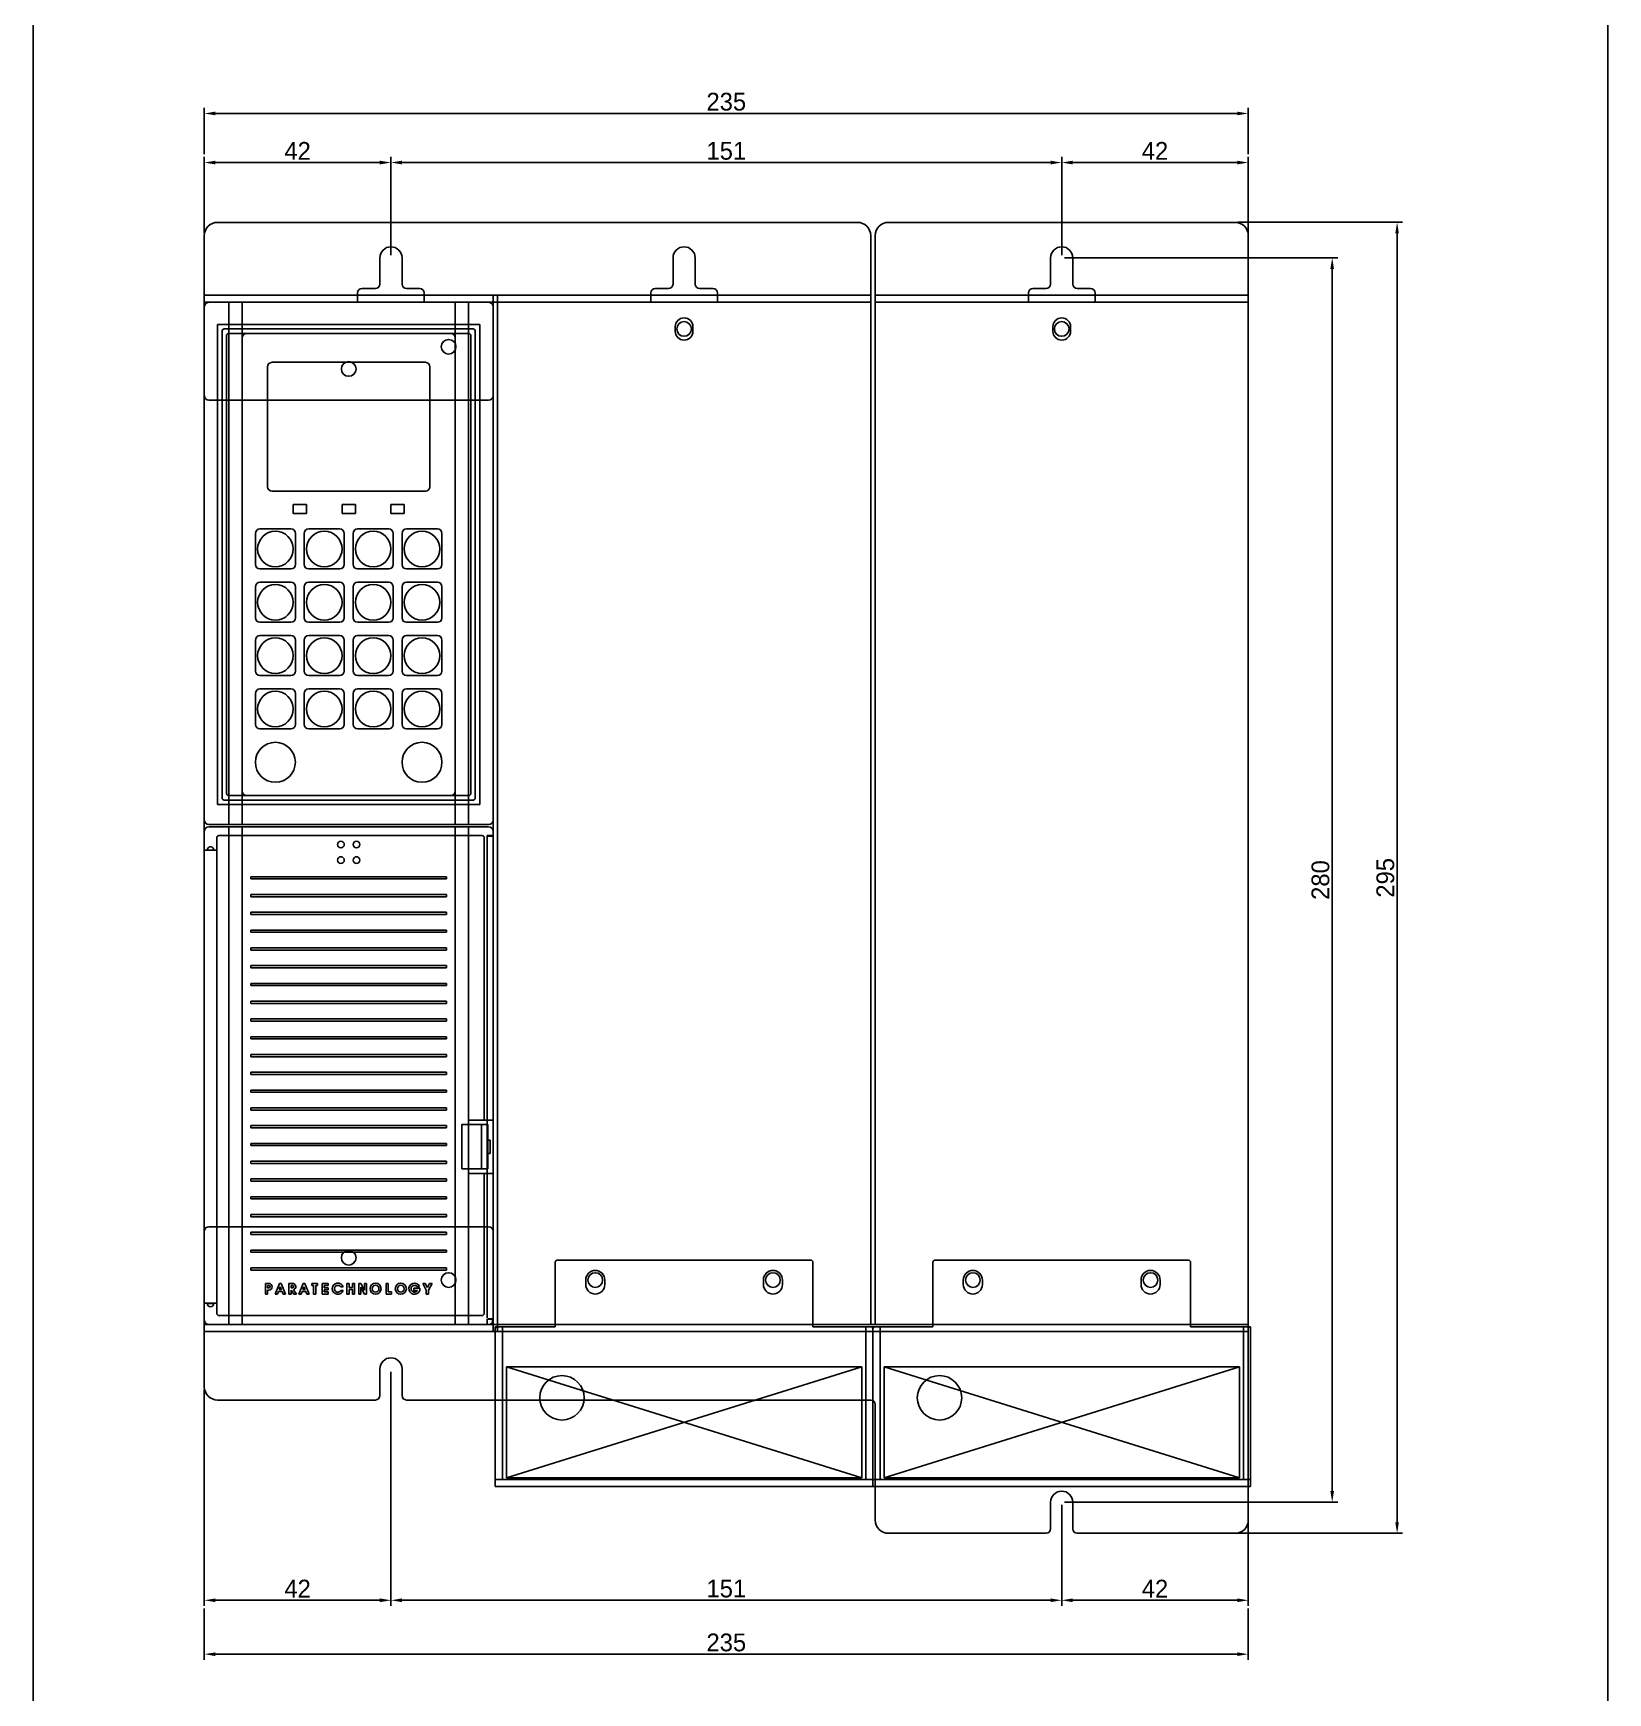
# Model space of a CAD drawing. Header units: millimetres. Extents: x 9994 to 11729, y -2993 to -1712.
# Drawn here: x 10507.3 to 10861.8, y -2622.7 to -2249.3 of the extents above; entities that cross this region are included whole.
import ezdxf

# ---------------------------------------------------------------- set-up
doc = ezdxf.new("R2010")
doc.units = ezdxf.units.MM
for name, color, linetype in [('CASE', 7, 'Continuous'), ('CASE BRACKET', 7, 'Continuous'), ('CASE COVER', 7, 'Continuous'), ('FAN', 7, 'Continuous'), ('KEYPAD', 1, 'Continuous'), ('PCB BODY', 7, 'Continuous'), ('PCB COVER', 7, 'Continuous'), ('방열판', 7, 'Continuous')]:
    doc.layers.add(name, color=color, linetype=linetype)
doc.dimstyles.new('ISO-25', dxfattribs={"dimtxt": 4, "dimasz": 2.5, "dimexe": 1.25, "dimexo": 0.625, "dimtad": 1, "dimtxsty": 'Standard', "dimcen": 2.5, "dimclrd": 6, "dimclre": 6, "dimclrt": 1, "dimadec": 0, "dimazin": 0, "dimtfac": 1, "dimtmove": 0, "dimatfit": 3, "dimfxl": 1, "dimarcsym": 0})
doc.dimstyles.get("Standard").update_dxf_attribs({"dimtxt": 4, "dimasz": 2, "dimexe": 0.4, "dimexo": 0.9, "dimgap": 0.9, "dimtad": 1, "dimdsep": 46, "dimtxsty": 'Standard', "dimcen": 0.09, "dimclrd": 6, "dimclre": 6, "dimclrt": 4, "dimadec": 0, "dimazin": 2, "dimtfac": 1, "dimtofl": 0, "dimtmove": 0, "dimatfit": 3, "dimfxl": 1, "dimtolj": 1, "dimtzin": 0, "dimarcsym": 0})

# ---------------------------------------------------------------- blocks, each defined once
blk = doc.blocks.new('*D628')
at = {"color": 6, "lineweight": -2, "transparency": 16777216}
for p, q in [((10545.86, -2294.19), (10545.86, -2277.11)), ((10587.86, -2299.19), (10587.86, -2277.11)), ((10548.36, -2278.36), (10585.36, -2278.36))]:
    blk.add_line(p, q, dxfattribs=at)
at = {"color": 6, "transparency": 16777216}
for points in [[(10548.36, -2277.94), (10548.36, -2278.78), (10545.86, -2278.36)], [(10585.36, -2277.94), (10585.36, -2278.78), (10587.86, -2278.36)]]:
    blk.add_solid(points, dxfattribs=at)
at = {"layer": 'Defpoints', "color": 0, "transparency": 16777216}
for p in [(10587.86, -2278.36), (10545.86, -2294.81), (10587.86, -2299.81)]:
    blk.add_point(p, dxfattribs=at)
at = {"color": 1, "transparency": 16777216, "insert": (10566.86, -2275.74), "char_height": 4, "attachment_point": 5}
blk.add_mtext('42', dxfattribs=at)
blk = doc.blocks.new('*D629')
at = {"color": 6, "lineweight": -2, "transparency": 16777216}
for p, q in [((10587.86, -2299.19), (10587.86, -2277.11)), ((10738.86, -2299.19), (10738.86, -2277.11)), ((10590.36, -2278.36), (10736.36, -2278.36))]:
    blk.add_line(p, q, dxfattribs=at)
at = {"color": 6, "transparency": 16777216}
for points in [[(10590.36, -2277.94), (10590.36, -2278.78), (10587.86, -2278.36)], [(10736.36, -2277.94), (10736.36, -2278.78), (10738.86, -2278.36)]]:
    blk.add_solid(points, dxfattribs=at)
at = {"layer": 'Defpoints', "color": 0, "transparency": 16777216}
for p in [(10738.86, -2278.36), (10587.86, -2299.81), (10738.86, -2299.81)]:
    blk.add_point(p, dxfattribs=at)
at = {"color": 1, "transparency": 16777216, "insert": (10663.36, -2275.74), "char_height": 4, "attachment_point": 5}
blk.add_mtext('151', dxfattribs=at)
blk = doc.blocks.new('*D630')
at = {"color": 6, "lineweight": -2, "transparency": 16777216}
for p, q in [((10738.86, -2299.19), (10738.86, -2277.11)), ((10780.86, -2294.19), (10780.86, -2277.11)), ((10741.36, -2278.36), (10778.36, -2278.36))]:
    blk.add_line(p, q, dxfattribs=at)
at = {"color": 6, "transparency": 16777216}
for points in [[(10741.36, -2277.94), (10741.36, -2278.78), (10738.86, -2278.36)], [(10778.36, -2277.94), (10778.36, -2278.78), (10780.86, -2278.36)]]:
    blk.add_solid(points, dxfattribs=at)
at = {"layer": 'Defpoints', "color": 0, "transparency": 16777216}
for p in [(10780.86, -2278.36), (10780.86, -2294.81), (10738.86, -2299.81)]:
    blk.add_point(p, dxfattribs=at)
at = {"color": 1, "transparency": 16777216, "insert": (10759.86, -2275.74), "char_height": 4, "attachment_point": 5}
blk.add_mtext('42', dxfattribs=at)
blk = doc.blocks.new('*D454')
at = {"color": 6, "lineweight": -2, "transparency": 16777216}
for p, q in [((10545.86, -2276.49), (10545.86, -2266.07)), ((10780.86, -2276.49), (10780.86, -2266.07)), ((10778.36, -2267.32), (10548.36, -2267.32))]:
    blk.add_line(p, q, dxfattribs=at)
at = {"color": 6, "transparency": 16777216}
for points in [[(10548.36, -2266.9), (10548.36, -2267.73), (10545.86, -2267.32)], [(10778.36, -2266.9), (10778.36, -2267.73), (10780.86, -2267.32)]]:
    blk.add_solid(points, dxfattribs=at)
at = {"layer": 'Defpoints', "color": 0, "transparency": 16777216}
for p in [(10545.86, -2267.32), (10545.86, -2277.11), (10780.86, -2277.11)]:
    blk.add_point(p, dxfattribs=at)
at = {"color": 1, "transparency": 16777216, "insert": (10663.36, -2264.69), "char_height": 4, "attachment_point": 5}
blk.add_mtext('235', dxfattribs=at)
blk = doc.blocks.new('*D455')
at = {"color": 6, "lineweight": -2, "transparency": 16777216}
for p, q in [((10739.49, -2299.81), (10801, -2299.81)), ((10799.75, -2302.31), (10799.75, -2577.31)), ((10739.49, -2579.81), (10801, -2579.81))]:
    blk.add_line(p, q, dxfattribs=at)
at = {"color": 6, "transparency": 16777216}
for points in [[(10799.33, -2302.31), (10800.16, -2302.31), (10799.75, -2299.81)], [(10799.33, -2577.31), (10800.16, -2577.31), (10799.75, -2579.81)]]:
    blk.add_solid(points, dxfattribs=at)
at = {"layer": 'Defpoints', "color": 0, "transparency": 16777216}
for p in [(10738.86, -2299.81), (10738.86, -2579.81), (10799.75, -2579.81)]:
    blk.add_point(p, dxfattribs=at)
at = {"color": 1, "transparency": 16777216, "insert": (10797.12, -2439.81), "char_height": 4, "attachment_point": 5, "rotation": 90}
blk.add_mtext('280', dxfattribs=at)
blk = doc.blocks.new('*D456')
at = {"color": 6, "lineweight": -2, "transparency": 16777216}
for p, q in [((10778.49, -2291.81), (10815.61, -2291.81)), ((10814.36, -2294.31), (10814.36, -2584.31)), ((10778.49, -2586.81), (10815.61, -2586.81))]:
    blk.add_line(p, q, dxfattribs=at)
at = {"color": 6, "transparency": 16777216}
for points in [[(10813.94, -2294.31), (10814.77, -2294.31), (10814.36, -2291.81)], [(10813.94, -2584.31), (10814.77, -2584.31), (10814.36, -2586.81)]]:
    blk.add_solid(points, dxfattribs=at)
at = {"layer": 'Defpoints', "color": 0, "transparency": 16777216}
for p in [(10777.86, -2291.81), (10777.86, -2586.81), (10814.36, -2586.81)]:
    blk.add_point(p, dxfattribs=at)
at = {"color": 1, "transparency": 16777216, "insert": (10811.73, -2439.31), "char_height": 4, "attachment_point": 5, "rotation": 90}
blk.add_mtext('295', dxfattribs=at)
blk = doc.blocks.new('*D575')
at = {"layer": 'CASE', "color": 6, "lineweight": -2, "transparency": 16777216}
for p, q in [((10587.86, -2550.44), (10587.86, -2603.13)), ((10545.86, -2554.44), (10545.86, -2603.13)), ((10548.36, -2601.88), (10585.36, -2601.88))]:
    blk.add_line(p, q, dxfattribs=at)
at = {"layer": 'CASE', "color": 6, "transparency": 16777216}
for points in [[(10548.36, -2601.46), (10548.36, -2602.3), (10545.86, -2601.88)], [(10585.36, -2601.46), (10585.36, -2602.3), (10587.86, -2601.88)]]:
    blk.add_solid(points, dxfattribs=at)
at = {"layer": 'Defpoints', "color": 0, "transparency": 16777216}
for p in [(10587.86, -2549.81), (10545.86, -2553.81), (10587.86, -2601.88)]:
    blk.add_point(p, dxfattribs=at)
at = {"layer": 'CASE', "color": 1, "transparency": 16777216, "insert": (10566.86, -2599.26), "char_height": 4, "attachment_point": 5}
blk.add_mtext('42', dxfattribs=at)
blk = doc.blocks.new('*D576')
at = {"layer": 'CASE', "color": 6, "lineweight": -2, "transparency": 16777216}
for p, q in [((10738.86, -2580.44), (10738.86, -2603.13)), ((10780.86, -2584.44), (10780.86, -2603.13)), ((10741.36, -2601.88), (10778.36, -2601.88))]:
    blk.add_line(p, q, dxfattribs=at)
at = {"layer": 'CASE', "color": 6, "transparency": 16777216}
for points in [[(10741.36, -2601.46), (10741.36, -2602.3), (10738.86, -2601.88)], [(10778.36, -2601.46), (10778.36, -2602.3), (10780.86, -2601.88)]]:
    blk.add_solid(points, dxfattribs=at)
at = {"layer": 'Defpoints', "color": 0, "transparency": 16777216}
for p in [(10738.86, -2579.81), (10780.86, -2583.81), (10780.86, -2601.88)]:
    blk.add_point(p, dxfattribs=at)
at = {"layer": 'CASE', "color": 1, "transparency": 16777216, "insert": (10759.86, -2599.26), "char_height": 4, "attachment_point": 5}
blk.add_mtext('42', dxfattribs=at)
blk = doc.blocks.new('*D577')
at = {"layer": 'CASE', "color": 6, "lineweight": -2, "transparency": 16777216}
for p, q in [((10587.86, -2550.44), (10587.86, -2603.13)), ((10738.86, -2580.44), (10738.86, -2603.13)), ((10590.36, -2601.88), (10736.36, -2601.88))]:
    blk.add_line(p, q, dxfattribs=at)
at = {"layer": 'CASE', "color": 6, "transparency": 16777216}
for points in [[(10590.36, -2601.46), (10590.36, -2602.3), (10587.86, -2601.88)], [(10736.36, -2601.46), (10736.36, -2602.3), (10738.86, -2601.88)]]:
    blk.add_solid(points, dxfattribs=at)
at = {"layer": 'Defpoints', "color": 0, "transparency": 16777216}
for p in [(10587.86, -2549.81), (10738.86, -2579.81), (10738.86, -2601.88)]:
    blk.add_point(p, dxfattribs=at)
at = {"layer": 'CASE', "color": 1, "transparency": 16777216, "insert": (10663.36, -2599.26), "char_height": 4, "attachment_point": 5}
blk.add_mtext('151', dxfattribs=at)
blk = doc.blocks.new('*D432')
at = {"layer": 'CASE', "color": 6, "lineweight": -2, "transparency": 16777216}
for p, q in [((10545.86, -2603.76), (10545.86, -2615.26)), ((10780.86, -2603.76), (10780.86, -2615.26)), ((10548.36, -2614.01), (10778.36, -2614.01))]:
    blk.add_line(p, q, dxfattribs=at)
at = {"layer": 'CASE', "color": 6, "transparency": 16777216}
for points in [[(10548.36, -2613.6), (10548.36, -2614.43), (10545.86, -2614.01)], [(10778.36, -2613.6), (10778.36, -2614.43), (10780.86, -2614.01)]]:
    blk.add_solid(points, dxfattribs=at)
at = {"layer": 'Defpoints', "color": 0, "transparency": 16777216}
for p in [(10545.86, -2603.13), (10780.86, -2603.13), (10780.86, -2614.01)]:
    blk.add_point(p, dxfattribs=at)
at = {"layer": 'CASE', "color": 1, "transparency": 16777216, "insert": (10663.36, -2611.39), "char_height": 4, "attachment_point": 5}
blk.add_mtext('235', dxfattribs=at)

msp = doc.modelspace()

# ---------------------------------------------------------------- linework, layer by layer
for p, q in [((10507.336, -1907.151), (10507.336, -2993.143)), ((10861.794, -1907.151), (10861.794, -2993.143))]:
    msp.add_line(p, q)
at = {"layer": 'CASE'}
for p, q in [((10545.862, -2309.815), (10545.862, -2539.815)), ((10545.862, -2309.815), (10610.862, -2309.815)), ((10610.862, -2309.815), (10610.862, -2539.815)), ((10611.862, -2309.815), (10611.862, -2539.815)), ((10611.862, -2309.815), (10622.862, -2309.815)), ((10613.262, -2309.815), (10694.462, -2309.815)), ((10695.862, -2309.815), (10695.862, -2539.815)), ((10696.862, -2309.815), (10696.862, -2539.815)), ((10696.862, -2309.815), (10707.862, -2309.815)), ((10698.262, -2309.815), (10779.462, -2309.815)), ((10780.862, -2309.815), (10780.862, -2539.815)), ((10609.562, -2538.415), (10609.562, -2429.815)), ((10609.562, -2429.815), (10610.762, -2429.815)), ((10609.662, -2429.915), (10610.862, -2429.915)), ((10609.562, -2538.615), (10609.562, -2539.815)), ((10609.662, -2538.515), (10610.862, -2538.515)), ((10609.662, -2538.615), (10610.762, -2538.615)), ((10610.762, -2538.615), (10610.762, -2539.815)), ((10545.862, -2539.815), (10610.862, -2539.815)), ((10545.862, -2539.815), (10610.862, -2539.815)), ((10611.862, -2539.815), (10622.862, -2539.815)), ((10613.262, -2539.815), (10694.462, -2539.815)), ((10684.862, -2539.815), (10695.862, -2539.815)), ((10696.862, -2539.815), (10707.862, -2539.815)), ((10698.262, -2539.815), (10779.462, -2539.815)), ((10769.862, -2539.815), (10780.862, -2539.815))]:
    msp.add_line(p, q, dxfattribs=at)
at = {"layer": 'CASE', "color": 5}
for p, q in [((10624.862, -2525.815), (10624.862, -2540.315)), ((10625.362, -2525.315), (10682.362, -2525.315)), ((10682.862, -2525.815), (10682.862, -2540.315)), ((10709.862, -2525.815), (10709.862, -2540.315)), ((10710.362, -2525.315), (10767.362, -2525.315)), ((10767.862, -2525.815), (10767.862, -2540.315)), ((10631.712, -2529.815), (10631.712, -2530.815)), ((10636.012, -2529.815), (10636.012, -2530.815)), ((10671.712, -2529.815), (10671.712, -2530.815)), ((10676.012, -2529.815), (10676.012, -2530.815)), ((10716.712, -2529.815), (10716.712, -2530.815)), ((10721.012, -2529.815), (10721.012, -2530.815)), ((10756.712, -2529.815), (10756.712, -2530.815)), ((10761.012, -2529.815), (10761.012, -2530.815)), ((10611.362, -2540.315), (10611.362, -2576.315)), ((10624.862, -2540.315), (10611.362, -2540.315)), ((10612.962, -2540.315), (10612.962, -2574.715)), ((10682.862, -2540.315), (10696.362, -2540.315)), ((10694.762, -2540.315), (10694.762, -2574.715)), ((10696.362, -2540.315), (10696.362, -2576.315)), ((10696.362, -2540.315), (10696.362, -2576.315)), ((10709.862, -2540.315), (10696.362, -2540.315)), ((10697.962, -2540.315), (10697.962, -2574.715)), ((10767.862, -2540.315), (10781.362, -2540.315)), ((10779.762, -2540.315), (10779.762, -2574.715)), ((10781.362, -2540.315), (10781.362, -2576.315)), ((10611.362, -2574.715), (10696.362, -2574.715)), ((10611.362, -2576.315), (10696.362, -2576.315)), ((10696.362, -2574.715), (10781.362, -2574.715)), ((10696.362, -2576.315), (10781.362, -2576.315))]:
    msp.add_line(p, q, dxfattribs=at)
at = {"layer": 'CASE'}
for centre in [(10653.862, -2315.815), (10738.862, -2315.815)]:
    msp.add_circle(centre, 1.65, dxfattribs=at)
at = {"layer": 'CASE', "color": 5}
for centre in [(10626.362, -2556.315), (10711.362, -2556.315)]:
    msp.add_circle(centre, 5, dxfattribs=at)
for centre, radius, start, end in [((10625.362, -2525.815), 0.5, 90, 180), ((10633.862, -2529.815), 2.15, 0, 180), ((10673.862, -2529.815), 2.15, 0, 180), ((10682.362, -2525.815), 0.5, 0, 90), ((10710.362, -2525.815), 0.5, 90, 180), ((10718.862, -2529.815), 2.15, 0, 180), ((10758.862, -2529.815), 2.15, 0, 180), ((10767.362, -2525.815), 0.5, 0, 90), ((10633.862, -2530.815), 2.15, 180, 0), ((10673.862, -2530.815), 2.15, 180, 0), ((10718.862, -2530.815), 2.15, 180, 0), ((10758.862, -2530.815), 2.15, 180, 0), ((10611.862, -2540.815), 0.5, 90, 180), ((10695.862, -2540.815), 0.5, 0, 90), ((10696.862, -2540.815), 0.5, 90, 180), ((10780.862, -2540.815), 0.5, 0, 90)]:
    msp.add_arc(centre, radius, start, end, dxfattribs=at)
at = {"layer": 'CASE BRACKET', "color": 2}
for p, q in [((10692.862, -2291.815), (10548.862, -2291.815)), ((10777.862, -2291.815), (10699.862, -2291.815)), ((10545.862, -2294.815), (10545.862, -2330.815)), ((10695.862, -2294.815), (10695.862, -2309.815)), ((10696.862, -2294.815), (10696.862, -2309.815)), ((10780.862, -2294.815), (10780.862, -2309.815)), ((10585.362, -2299.815), (10585.362, -2305.715)), ((10590.362, -2299.815), (10590.362, -2305.715)), ((10651.362, -2299.815), (10651.362, -2305.715)), ((10656.362, -2299.815), (10656.362, -2305.715)), ((10736.362, -2299.815), (10736.362, -2305.715)), ((10741.362, -2299.815), (10741.362, -2305.715)), ((10580.362, -2308.215), (10580.362, -2307.715)), ((10584.362, -2306.715), (10581.362, -2306.715)), ((10591.362, -2306.715), (10594.362, -2306.715)), ((10595.362, -2308.215), (10595.362, -2307.715)), ((10646.362, -2308.215), (10646.362, -2307.715)), ((10650.362, -2306.715), (10647.362, -2306.715)), ((10657.362, -2306.715), (10660.362, -2306.715)), ((10661.362, -2308.215), (10661.362, -2307.715)), ((10731.362, -2308.215), (10731.362, -2307.715)), ((10735.362, -2306.715), (10732.362, -2306.715)), ((10742.362, -2306.715), (10745.362, -2306.715)), ((10746.362, -2308.215), (10746.362, -2307.715)), ((10695.862, -2308.215), (10545.862, -2308.215)), ((10695.862, -2309.815), (10545.862, -2309.815)), ((10580.362, -2309.815), (10580.362, -2308.215)), ((10595.362, -2309.815), (10595.362, -2308.215)), ((10610.862, -2308.215), (10610.862, -2330.815)), ((10611.862, -2308.215), (10611.862, -2309.815)), ((10646.362, -2309.815), (10646.362, -2308.215)), ((10661.362, -2309.815), (10661.362, -2308.215)), ((10780.862, -2308.215), (10696.862, -2308.215)), ((10780.862, -2309.815), (10696.862, -2309.815)), ((10731.362, -2309.815), (10731.362, -2308.215)), ((10746.362, -2309.815), (10746.362, -2308.215)), ((10609.862, -2331.815), (10546.862, -2331.815)), ((10545.862, -2553.815), (10545.862, -2518.815)), ((10609.862, -2517.815), (10546.862, -2517.815)), ((10610.862, -2541.415), (10610.862, -2518.815)), ((10780.862, -2539.815), (10545.862, -2539.815)), ((10780.862, -2541.415), (10545.862, -2541.415)), ((10611.862, -2541.415), (10611.862, -2539.815)), ((10780.862, -2583.815), (10780.862, -2539.815)), ((10585.362, -2549.815), (10585.362, -2555.815)), ((10590.362, -2549.815), (10590.362, -2555.815)), ((10584.362, -2556.815), (10548.862, -2556.815)), ((10695.862, -2556.815), (10591.362, -2556.815)), ((10696.862, -2583.815), (10696.862, -2557.815)), ((10736.362, -2579.815), (10736.362, -2585.815)), ((10741.362, -2579.815), (10741.362, -2585.815)), ((10699.862, -2586.815), (10735.362, -2586.815)), ((10777.862, -2586.815), (10742.362, -2586.815))]:
    msp.add_line(p, q, dxfattribs=at)
for centre in [(10600.862, -2319.815), (10578.362, -2324.815), (10578.362, -2524.815), (10600.862, -2529.815)]:
    msp.add_circle(centre, 1.65, dxfattribs=at)
for centre, radius, start, end in [((10548.862, -2294.815), 3, 90, 180), ((10692.862, -2294.815), 3, 0, 90), ((10699.862, -2294.815), 3, 90, 180), ((10777.862, -2294.815), 3, 0, 90), ((10587.862, -2299.815), 2.5, 0, 180), ((10653.862, -2299.815), 2.5, 0, 180), ((10738.862, -2299.815), 2.5, 0, 180), ((10581.362, -2307.715), 1, 90, 180), ((10584.362, -2305.715), 1, 270, 0), ((10591.362, -2305.715), 1, 180, 270), ((10594.362, -2307.715), 1, 360, 90), ((10647.362, -2307.715), 1, 90, 180), ((10650.362, -2305.715), 1, 270, 0), ((10657.362, -2305.715), 1, 180, 270), ((10660.362, -2307.715), 1, 360, 90), ((10732.362, -2307.715), 1, 90, 180), ((10735.362, -2305.715), 1, 270, 0), ((10742.362, -2305.715), 1, 180, 270), ((10745.362, -2307.715), 1, 360, 90), ((10546.862, -2330.815), 1, 180, 270), ((10609.862, -2330.815), 1, 270, 0), ((10546.862, -2518.815), 1, 90, 180), ((10609.862, -2518.815), 1, 0, 90), ((10587.862, -2549.815), 2.5, 0, 180), ((10548.862, -2553.815), 3, 180, 270), ((10584.362, -2555.815), 1, 270, 0), ((10591.362, -2555.815), 1, 180, 270), ((10695.862, -2557.815), 1, 0, 90), ((10738.862, -2579.815), 2.5, 0, 180), ((10699.862, -2583.815), 3, 180, 270), ((10777.862, -2583.815), 3, 270, 0), ((10735.362, -2585.815), 1, 270, 0), ((10742.362, -2585.815), 1, 180, 270)]:
    msp.add_arc(centre, radius, start, end, dxfattribs=at)
at = {"layer": 'CASE COVER'}
for p, q in [((10695.862, -2309.815), (10611.862, -2309.815)), ((10611.862, -2309.815), (10611.862, -2539.815)), ((10684.862, -2309.815), (10695.862, -2309.815)), ((10695.862, -2309.815), (10695.862, -2539.815)), ((10780.862, -2309.815), (10696.862, -2309.815)), ((10696.862, -2309.815), (10696.862, -2539.815)), ((10769.862, -2309.815), (10780.862, -2309.815)), ((10780.862, -2309.815), (10780.862, -2539.815)), ((10651.862, -2315.315), (10651.862, -2316.315)), ((10655.862, -2315.315), (10655.862, -2316.315)), ((10736.862, -2315.315), (10736.862, -2316.315)), ((10740.862, -2315.315), (10740.862, -2316.315)), ((10695.862, -2539.815), (10611.862, -2539.815)), ((10780.862, -2539.815), (10696.862, -2539.815))]:
    msp.add_line(p, q, dxfattribs=at)
for centre, start, end in [((10653.862, -2315.315), 0, 180), ((10738.862, -2315.315), 0, 180), ((10653.862, -2316.315), 180, 0), ((10738.862, -2316.315), 180, 0)]:
    msp.add_arc(centre, 2, start, end, dxfattribs=at)
at = {"layer": 'FAN', "color": 5}
for p, q in [((10613.862, -2549.315), (10613.862, -2574.315)), ((10693.862, -2549.315), (10613.862, -2574.315)), ((10693.862, -2574.315), (10613.862, -2549.315)), ((10693.862, -2549.315), (10613.862, -2549.315)), ((10693.862, -2549.315), (10693.862, -2574.315)), ((10698.862, -2549.315), (10698.862, -2574.315)), ((10778.862, -2549.315), (10698.862, -2574.315)), ((10778.862, -2574.315), (10698.862, -2549.315)), ((10778.862, -2549.315), (10698.862, -2549.315)), ((10778.862, -2549.315), (10778.862, -2574.315)), ((10693.862, -2574.315), (10613.862, -2574.315)), ((10778.862, -2574.315), (10698.862, -2574.315))]:
    msp.add_line(p, q, dxfattribs=at)
at = {"layer": 'KEYPAD'}
for p, q in [((10554.362, -2317.815), (10554.362, -2419.815)), ((10555.362, -2316.815), (10601.362, -2316.815)), ((10602.362, -2317.815), (10602.362, -2419.815)), ((10560.112, -2324.315), (10560.112, -2351.315)), ((10561.112, -2323.315), (10595.612, -2323.315)), ((10596.612, -2324.315), (10596.612, -2351.315)), ((10561.112, -2352.315), (10595.612, -2352.315)), ((10565.862, -2355.315), (10565.862, -2357.315)), ((10565.862, -2355.315), (10568.862, -2355.315)), ((10568.862, -2355.315), (10568.862, -2357.315)), ((10576.862, -2355.315), (10576.862, -2357.315)), ((10576.862, -2355.315), (10579.862, -2355.315)), ((10579.862, -2355.315), (10579.862, -2357.315)), ((10587.862, -2355.315), (10587.862, -2357.315)), ((10590.862, -2355.315), (10587.862, -2355.315)), ((10590.862, -2355.315), (10590.862, -2357.315)), ((10565.862, -2357.315), (10568.862, -2357.315)), ((10576.862, -2357.315), (10579.862, -2357.315)), ((10590.862, -2357.315), (10587.862, -2357.315)), ((10557.362, -2361.815), (10557.362, -2368.815)), ((10558.362, -2360.815), (10565.362, -2360.815)), ((10566.362, -2361.815), (10566.362, -2368.815)), ((10568.362, -2361.815), (10568.362, -2368.815)), ((10569.362, -2360.815), (10576.362, -2360.815)), ((10577.362, -2361.815), (10577.362, -2368.815)), ((10579.362, -2361.815), (10579.362, -2368.815)), ((10580.362, -2360.815), (10587.362, -2360.815)), ((10588.362, -2361.815), (10588.362, -2368.815)), ((10590.362, -2361.815), (10590.362, -2368.815)), ((10591.362, -2360.815), (10598.362, -2360.815)), ((10599.362, -2361.815), (10599.362, -2368.815)), ((10558.362, -2369.815), (10565.362, -2369.815)), ((10569.362, -2369.815), (10576.362, -2369.815)), ((10580.362, -2369.815), (10587.362, -2369.815)), ((10591.362, -2369.815), (10598.362, -2369.815)), ((10557.362, -2373.815), (10557.362, -2380.815)), ((10558.362, -2372.815), (10565.362, -2372.815)), ((10566.362, -2373.815), (10566.362, -2380.815)), ((10568.362, -2373.815), (10568.362, -2380.815)), ((10569.362, -2372.815), (10576.362, -2372.815)), ((10577.362, -2373.815), (10577.362, -2380.815)), ((10579.362, -2373.815), (10579.362, -2380.815)), ((10580.362, -2372.815), (10587.362, -2372.815)), ((10588.362, -2373.815), (10588.362, -2380.815)), ((10590.362, -2373.815), (10590.362, -2380.815)), ((10591.362, -2372.815), (10598.362, -2372.815)), ((10599.362, -2373.815), (10599.362, -2380.815)), ((10558.362, -2381.815), (10565.362, -2381.815)), ((10569.362, -2381.815), (10576.362, -2381.815)), ((10580.362, -2381.815), (10587.362, -2381.815)), ((10591.362, -2381.815), (10598.362, -2381.815)), ((10557.362, -2385.815), (10557.362, -2392.815)), ((10558.362, -2384.815), (10565.362, -2384.815)), ((10566.362, -2385.815), (10566.362, -2392.815)), ((10568.362, -2385.815), (10568.362, -2392.815)), ((10569.362, -2384.815), (10576.362, -2384.815)), ((10577.362, -2385.815), (10577.362, -2392.815)), ((10579.362, -2385.815), (10579.362, -2392.815)), ((10580.362, -2384.815), (10587.362, -2384.815)), ((10588.362, -2385.815), (10588.362, -2392.815)), ((10590.362, -2385.815), (10590.362, -2392.815)), ((10591.362, -2384.815), (10598.362, -2384.815)), ((10599.362, -2385.815), (10599.362, -2392.815)), ((10558.362, -2393.815), (10565.362, -2393.815)), ((10558.362, -2396.815), (10565.362, -2396.815)), ((10569.362, -2393.815), (10576.362, -2393.815)), ((10569.362, -2396.815), (10576.362, -2396.815)), ((10580.362, -2393.815), (10587.362, -2393.815)), ((10580.362, -2396.815), (10587.362, -2396.815)), ((10591.362, -2393.815), (10598.362, -2393.815)), ((10591.362, -2396.815), (10598.362, -2396.815)), ((10557.362, -2397.815), (10557.362, -2404.815)), ((10566.362, -2397.815), (10566.362, -2404.815)), ((10568.362, -2397.815), (10568.362, -2404.815)), ((10577.362, -2397.815), (10577.362, -2404.815)), ((10579.362, -2397.815), (10579.362, -2404.815)), ((10588.362, -2397.815), (10588.362, -2404.815)), ((10590.362, -2397.815), (10590.362, -2404.815)), ((10599.362, -2397.815), (10599.362, -2404.815)), ((10558.362, -2405.815), (10565.362, -2405.815)), ((10569.362, -2405.815), (10576.362, -2405.815)), ((10580.362, -2405.815), (10587.362, -2405.815)), ((10591.362, -2405.815), (10598.362, -2405.815)), ((10555.362, -2420.815), (10601.362, -2420.815))]:
    msp.add_line(p, q, dxfattribs=at)
for centre, radius in [((10561.862, -2365.315), 4), ((10572.862, -2365.315), 4), ((10583.862, -2365.315), 4), ((10594.862, -2365.315), 4), ((10561.862, -2377.315), 4), ((10572.862, -2377.315), 4), ((10583.862, -2377.315), 4), ((10594.862, -2377.315), 4), ((10561.862, -2389.315), 4), ((10572.862, -2389.315), 4), ((10583.862, -2389.315), 4), ((10594.862, -2389.315), 4), ((10561.862, -2401.315), 4), ((10572.862, -2401.315), 4), ((10583.862, -2401.315), 4), ((10594.862, -2401.315), 4), ((10561.862, -2413.315), 4.5), ((10594.862, -2413.315), 4.5)]:
    msp.add_circle(centre, radius, dxfattribs=at)
for centre, start, end in [((10555.362, -2317.815), 90, 180), ((10601.362, -2317.815), 0, 90), ((10561.112, -2324.315), 90, 180), ((10595.612, -2324.315), 0, 90), ((10561.112, -2351.315), 180, 270), ((10595.612, -2351.315), 270, 0), ((10558.362, -2361.815), 90, 180), ((10565.362, -2361.815), 0, 90), ((10569.362, -2361.815), 90, 180), ((10576.362, -2361.815), 0, 90), ((10580.362, -2361.815), 90, 180), ((10587.362, -2361.815), 0, 90), ((10591.362, -2361.815), 90, 180), ((10598.362, -2361.815), 0, 90), ((10558.362, -2368.815), 180, 270), ((10565.362, -2368.815), 270, 0), ((10569.362, -2368.815), 180, 270), ((10576.362, -2368.815), 270, 0), ((10580.362, -2368.815), 180, 270), ((10587.362, -2368.815), 270, 0), ((10591.362, -2368.815), 180, 270), ((10598.362, -2368.815), 270, 0), ((10558.362, -2373.815), 90, 180), ((10565.362, -2373.815), 0, 90), ((10569.362, -2373.815), 90, 180), ((10576.362, -2373.815), 0, 90), ((10580.362, -2373.815), 90, 180), ((10587.362, -2373.815), 0, 90), ((10591.362, -2373.815), 90, 180), ((10598.362, -2373.815), 0, 90), ((10558.362, -2380.815), 180, 270), ((10565.362, -2380.815), 270, 0), ((10569.362, -2380.815), 180, 270), ((10576.362, -2380.815), 270, 0), ((10580.362, -2380.815), 180, 270), ((10587.362, -2380.815), 270, 0), ((10591.362, -2380.815), 180, 270), ((10598.362, -2380.815), 270, 0), ((10558.362, -2385.815), 90, 180), ((10565.362, -2385.815), 0, 90), ((10569.362, -2385.815), 90, 180), ((10576.362, -2385.815), 0, 90), ((10580.362, -2385.815), 90, 180), ((10587.362, -2385.815), 0, 90), ((10591.362, -2385.815), 90, 180), ((10598.362, -2385.815), 0, 90), ((10558.362, -2392.815), 180, 270), ((10565.362, -2392.815), 270, 0), ((10569.362, -2392.815), 180, 270), ((10576.362, -2392.815), 270, 0), ((10580.362, -2392.815), 180, 270), ((10587.362, -2392.815), 270, 0), ((10591.362, -2392.815), 180, 270), ((10598.362, -2392.815), 270, 0), ((10558.362, -2397.815), 90, 180), ((10565.362, -2397.815), 0, 90), ((10569.362, -2397.815), 90, 180), ((10576.362, -2397.815), 0, 90), ((10580.362, -2397.815), 90, 180), ((10587.362, -2397.815), 0, 90), ((10591.362, -2397.815), 90, 180), ((10598.362, -2397.815), 0, 90), ((10558.362, -2404.815), 180, 270), ((10565.362, -2404.815), 270, 0), ((10569.362, -2404.815), 180, 270), ((10576.362, -2404.815), 270, 0), ((10580.362, -2404.815), 180, 270), ((10587.362, -2404.815), 270, 0), ((10591.362, -2404.815), 180, 270), ((10598.362, -2404.815), 270, 0), ((10555.362, -2419.815), 180, 270), ((10601.362, -2419.815), 270, 0)]:
    msp.add_arc(centre, 1, start, end, dxfattribs=at)
at = {"layer": 'PCB BODY'}
for p, q in [((10545.862, -2310.815), (10545.862, -2426.315)), ((10546.862, -2309.815), (10609.862, -2309.815)), ((10551.362, -2309.815), (10551.362, -2427.315)), ((10554.362, -2309.815), (10554.362, -2427.315)), ((10602.362, -2309.815), (10602.362, -2427.315)), ((10605.362, -2309.815), (10605.362, -2427.315)), ((10610.862, -2310.815), (10610.862, -2426.315)), ((10548.862, -2314.815), (10607.862, -2314.815)), ((10548.862, -2314.815), (10548.862, -2422.815)), ((10607.862, -2314.815), (10607.862, -2422.815)), ((10549.862, -2316.315), (10549.862, -2421.315)), ((10550.362, -2315.815), (10606.362, -2315.815)), ((10550.862, -2317.315), (10550.862, -2420.315)), ((10551.362, -2316.815), (10605.362, -2316.815)), ((10554.362, -2316.815), (10602.362, -2316.815)), ((10605.862, -2317.315), (10605.862, -2420.315)), ((10606.862, -2316.315), (10606.862, -2421.315)), ((10548.862, -2422.815), (10607.862, -2422.815)), ((10550.362, -2421.815), (10606.362, -2421.815)), ((10551.362, -2420.815), (10605.362, -2420.815)), ((10554.362, -2420.815), (10602.362, -2420.815)), ((10546.862, -2427.315), (10609.862, -2427.315))]:
    msp.add_line(p, q, dxfattribs=at)
for centre, radius, start, end in [((10546.862, -2310.815), 1, 90, 180), ((10609.862, -2310.815), 1, 0, 90), ((10550.362, -2316.315), 0.5, 90, 180), ((10551.362, -2317.315), 0.5, 90, 180), ((10605.362, -2317.315), 0.5, 0, 90), ((10606.362, -2316.315), 0.5, 0, 90), ((10550.362, -2421.315), 0.5, 180, 270), ((10551.362, -2420.315), 0.5, 180, 270), ((10605.362, -2420.315), 0.5, 270, 0), ((10606.362, -2421.315), 0.5, 270, 0), ((10546.862, -2426.315), 1, 180, 270), ((10609.862, -2426.315), 1, 270, 0)]:
    msp.add_arc(centre, radius, start, end, dxfattribs=at)
at = {"layer": 'PCB COVER'}
for p, q in [((10545.862, -2428.815), (10545.862, -2538.815)), ((10546.862, -2427.815), (10609.862, -2427.815)), ((10548.662, -2430.315), (10548.662, -2537.315)), ((10549.162, -2429.815), (10608.362, -2429.815)), ((10551.362, -2427.815), (10551.362, -2539.815)), ((10554.362, -2427.815), (10554.362, -2539.815)), ((10602.362, -2427.815), (10602.362, -2539.815)), ((10605.362, -2427.815), (10605.362, -2539.815)), ((10608.862, -2430.315), (10608.862, -2493.815)), ((10610.862, -2428.815), (10610.862, -2493.815)), ((10545.862, -2433.115), (10548.662, -2433.115)), ((10546.512, -2433.115), (10546.512, -2433.06)), ((10546.512, -2433.06), (10548.012, -2433.06)), ((10548.012, -2433.06), (10548.012, -2433.115)), ((10556.362, -2439.065), (10556.362, -2439.565)), ((10556.362, -2439.065), (10600.362, -2439.065)), ((10556.362, -2439.565), (10600.362, -2439.565)), ((10600.362, -2439.065), (10600.362, -2439.565)), ((10556.362, -2443.065), (10556.362, -2443.565)), ((10556.362, -2443.065), (10600.362, -2443.065)), ((10556.362, -2443.565), (10600.362, -2443.565)), ((10600.362, -2443.065), (10600.362, -2443.565)), ((10556.362, -2447.065), (10556.362, -2447.565)), ((10556.362, -2447.065), (10600.362, -2447.065)), ((10556.362, -2447.565), (10600.362, -2447.565)), ((10600.362, -2447.065), (10600.362, -2447.565)), ((10556.362, -2451.065), (10556.362, -2451.565)), ((10556.362, -2451.065), (10600.362, -2451.065)), ((10556.362, -2451.565), (10600.362, -2451.565)), ((10600.362, -2451.065), (10600.362, -2451.565)), ((10556.362, -2455.065), (10556.362, -2455.565)), ((10556.362, -2455.065), (10600.362, -2455.065)), ((10556.362, -2455.565), (10600.362, -2455.565)), ((10600.362, -2455.065), (10600.362, -2455.565)), ((10556.362, -2459.065), (10556.362, -2459.565)), ((10556.362, -2459.065), (10600.362, -2459.065)), ((10556.362, -2459.565), (10600.362, -2459.565)), ((10600.362, -2459.065), (10600.362, -2459.565)), ((10556.362, -2463.065), (10556.362, -2463.565)), ((10556.362, -2463.065), (10600.362, -2463.065)), ((10556.362, -2463.565), (10600.362, -2463.565)), ((10600.362, -2463.065), (10600.362, -2463.565)), ((10556.362, -2467.065), (10556.362, -2467.565)), ((10556.362, -2467.065), (10600.362, -2467.065)), ((10556.362, -2467.565), (10600.362, -2467.565)), ((10600.362, -2467.065), (10600.362, -2467.565)), ((10556.362, -2471.065), (10556.362, -2471.565)), ((10556.362, -2471.065), (10600.362, -2471.065)), ((10556.362, -2471.565), (10600.362, -2471.565)), ((10600.362, -2471.065), (10600.362, -2471.565)), ((10556.362, -2475.065), (10556.362, -2475.565)), ((10556.362, -2475.065), (10600.362, -2475.065)), ((10556.362, -2475.565), (10600.362, -2475.565)), ((10600.362, -2475.065), (10600.362, -2475.565)), ((10556.362, -2479.065), (10556.362, -2479.565)), ((10556.362, -2479.065), (10600.362, -2479.065)), ((10556.362, -2479.565), (10600.362, -2479.565)), ((10600.362, -2479.065), (10600.362, -2479.565)), ((10556.362, -2483.065), (10556.362, -2483.565)), ((10556.362, -2483.065), (10600.362, -2483.065)), ((10600.362, -2483.065), (10600.362, -2483.565)), ((10556.362, -2483.565), (10600.362, -2483.565)), ((10556.362, -2487.065), (10556.362, -2487.565)), ((10556.362, -2487.065), (10600.362, -2487.065)), ((10600.362, -2487.065), (10600.362, -2487.565)), ((10556.362, -2487.565), (10600.362, -2487.565)), ((10556.362, -2491.065), (10556.362, -2491.565)), ((10556.362, -2491.065), (10600.362, -2491.065)), ((10556.362, -2491.565), (10600.362, -2491.565)), ((10600.362, -2491.065), (10600.362, -2491.565)), ((10605.362, -2493.815), (10610.862, -2493.815)), ((10556.362, -2495.065), (10556.362, -2495.565)), ((10556.362, -2495.065), (10600.362, -2495.065)), ((10556.362, -2495.565), (10600.362, -2495.565)), ((10600.362, -2495.065), (10600.362, -2495.565)), ((10603.862, -2494.815), (10603.862, -2504.815)), ((10603.862, -2494.815), (10605.362, -2494.815)), ((10605.362, -2494.815), (10609.715, -2494.815)), ((10608.221, -2494.815), (10608.221, -2504.815)), ((10609.715, -2494.815), (10609.715, -2504.815)), ((10609.715, -2498.315), (10610.177, -2498.315)), ((10610.177, -2498.315), (10610.177, -2501.315)), ((10556.362, -2499.065), (10556.362, -2499.565)), ((10556.362, -2499.065), (10600.362, -2499.065)), ((10556.362, -2499.565), (10600.362, -2499.565)), ((10600.362, -2499.065), (10600.362, -2499.565)), ((10609.715, -2501.315), (10610.177, -2501.315)), ((10556.362, -2503.065), (10556.362, -2503.565)), ((10556.362, -2503.065), (10600.362, -2503.065)), ((10556.362, -2503.565), (10600.362, -2503.565)), ((10600.362, -2503.065), (10600.362, -2503.565)), ((10603.862, -2504.815), (10605.362, -2504.815)), ((10605.362, -2504.815), (10609.715, -2504.815)), ((10605.362, -2505.815), (10610.862, -2505.815)), ((10608.862, -2505.815), (10608.862, -2537.315)), ((10610.862, -2505.815), (10610.862, -2538.815)), ((10556.362, -2507.065), (10556.362, -2507.565)), ((10556.362, -2507.065), (10600.362, -2507.065)), ((10556.362, -2507.565), (10600.362, -2507.565)), ((10600.362, -2507.065), (10600.362, -2507.565)), ((10556.362, -2511.065), (10556.362, -2511.565)), ((10556.362, -2511.065), (10600.362, -2511.065)), ((10556.362, -2511.565), (10600.362, -2511.565)), ((10600.362, -2511.065), (10600.362, -2511.565)), ((10556.362, -2515.065), (10556.362, -2515.565)), ((10556.362, -2515.065), (10600.362, -2515.065)), ((10556.362, -2515.565), (10600.362, -2515.565)), ((10600.362, -2515.065), (10600.362, -2515.565)), ((10556.362, -2519.065), (10556.362, -2519.565)), ((10556.362, -2519.065), (10600.362, -2519.065)), ((10556.362, -2519.565), (10600.362, -2519.565)), ((10600.362, -2519.065), (10600.362, -2519.565)), ((10556.362, -2523.065), (10556.362, -2523.565)), ((10556.362, -2523.065), (10600.362, -2523.065)), ((10556.362, -2523.565), (10600.362, -2523.565)), ((10600.362, -2523.065), (10600.362, -2523.565)), ((10556.362, -2527.065), (10556.362, -2527.565)), ((10556.362, -2527.065), (10600.362, -2527.065)), ((10556.362, -2527.565), (10600.362, -2527.565)), ((10600.362, -2527.065), (10600.362, -2527.565)), ((10559.605, -2530.567), (10560.382, -2530.567)), ((10559.605, -2532.985), (10559.605, -2530.567)), ((10560.085, -2531.047), (10560.382, -2531.047)), ((10560.085, -2531.607), (10560.085, -2531.047)), ((10560.085, -2531.607), (10560.382, -2531.607)), ((10562.756, -2530.567), (10561.791, -2532.985)), ((10562.964, -2531.341), (10562.724, -2531.942)), ((10562.724, -2531.942), (10563.204, -2531.942)), ((10562.756, -2530.567), (10563.172, -2530.567)), ((10562.964, -2531.341), (10563.204, -2531.942)), ((10563.172, -2530.567), (10564.136, -2532.985)), ((10564.908, -2530.567), (10565.686, -2530.567)), ((10564.908, -2532.985), (10564.908, -2530.567)), ((10565.388, -2531.047), (10565.686, -2531.047)), ((10565.388, -2531.607), (10565.388, -2531.047)), ((10565.388, -2531.607), (10565.686, -2531.607)), ((10568.086, -2530.567), (10567.122, -2532.985)), ((10568.294, -2531.341), (10568.055, -2531.942)), ((10568.055, -2531.942), (10568.534, -2531.942)), ((10568.086, -2530.567), (10568.502, -2530.567)), ((10568.294, -2531.341), (10568.534, -2531.942)), ((10568.502, -2530.567), (10569.467, -2532.985)), ((10570.061, -2530.567), (10570.712, -2530.567)), ((10570.061, -2531.047), (10570.061, -2530.567)), ((10570.061, -2531.047), (10570.472, -2531.047)), ((10570.472, -2532.985), (10570.472, -2531.047)), ((10571.363, -2530.567), (10570.712, -2530.567)), ((10571.363, -2531.047), (10570.952, -2531.047)), ((10570.952, -2532.985), (10570.952, -2531.047)), ((10571.363, -2531.047), (10571.363, -2530.567)), ((10572.376, -2530.567), (10573.702, -2530.567)), ((10572.376, -2532.985), (10572.376, -2530.567)), ((10572.856, -2531.047), (10573.702, -2531.047)), ((10572.856, -2531.536), (10572.856, -2531.047)), ((10572.856, -2531.536), (10573.702, -2531.536)), ((10573.702, -2531.047), (10573.702, -2530.567)), ((10573.702, -2531.536), (10573.702, -2532.016)), ((10576.568, -2531.376), (10577.095, -2531.376)), ((10577.953, -2530.567), (10578.433, -2530.567)), ((10577.953, -2532.985), (10577.953, -2530.567)), ((10578.433, -2531.482), (10578.433, -2530.567)), ((10578.815, -2531.482), (10578.433, -2531.482)), ((10578.433, -2532.985), (10578.433, -2531.962)), ((10578.815, -2531.962), (10578.433, -2531.962)), ((10578.815, -2531.482), (10579.198, -2531.482)), ((10578.815, -2531.962), (10579.198, -2531.962)), ((10579.678, -2530.567), (10579.198, -2530.567)), ((10579.198, -2531.482), (10579.198, -2530.567)), ((10579.198, -2532.985), (10579.198, -2531.962)), ((10579.678, -2532.985), (10579.678, -2530.567)), ((10580.644, -2530.567), (10581.124, -2530.567)), ((10580.644, -2532.985), (10580.644, -2530.567)), ((10581.124, -2530.567), (10581.124, -2530.567)), ((10581.889, -2532.105), (10581.124, -2530.567)), ((10581.124, -2532.985), (10581.124, -2531.447)), ((10581.889, -2532.985), (10581.124, -2531.447)), ((10582.369, -2530.567), (10581.889, -2530.567)), ((10581.889, -2532.105), (10581.889, -2530.567)), ((10582.369, -2532.985), (10582.369, -2530.567)), ((10586.767, -2530.567), (10586.767, -2532.985)), ((10586.767, -2530.567), (10587.247, -2530.567)), ((10587.247, -2530.567), (10587.247, -2532.505)), ((10593.014, -2531.677), (10593.014, -2532.157)), ((10593.014, -2531.677), (10594.4, -2531.677)), ((10594.305, -2531.29), (10593.75, -2531.29)), ((10595.021, -2530.567), (10595.565, -2530.567)), ((10595.831, -2532.089), (10595.021, -2530.567)), ((10596.071, -2531.518), (10595.565, -2530.567)), ((10596.071, -2531.518), (10596.577, -2530.567)), ((10596.311, -2532.089), (10597.121, -2530.567)), ((10597.121, -2530.567), (10596.577, -2530.567)), ((10545.862, -2535.015), (10548.662, -2535.015)), ((10546.512, -2535.015), (10546.512, -2535.07)), ((10546.512, -2535.07), (10548.012, -2535.07)), ((10548.012, -2535.07), (10548.012, -2535.015)), ((10560.085, -2532.985), (10559.605, -2532.985)), ((10559.605, -2532.985), (10560.085, -2532.985)), ((10560.085, -2532.087), (10560.382, -2532.087)), ((10560.085, -2532.985), (10560.085, -2532.087)), ((10561.791, -2532.985), (10562.308, -2532.985)), ((10562.533, -2532.422), (10562.308, -2532.985)), ((10562.533, -2532.422), (10563.395, -2532.422)), ((10563.395, -2532.422), (10563.619, -2532.985)), ((10564.136, -2532.985), (10563.619, -2532.985)), ((10563.619, -2532.985), (10564.136, -2532.985)), ((10564.908, -2532.985), (10565.388, -2532.985)), ((10565.388, -2532.985), (10564.908, -2532.985)), ((10564.908, -2532.985), (10565.388, -2532.985)), ((10565.388, -2532.985), (10565.388, -2532.087)), ((10565.388, -2532.087), (10566.035, -2532.985)), ((10565.946, -2532.041), (10566.626, -2532.984)), ((10566.626, -2532.984), (10566.035, -2532.985)), ((10567.122, -2532.985), (10567.639, -2532.985)), ((10567.863, -2532.422), (10567.639, -2532.985)), ((10567.863, -2532.422), (10568.726, -2532.422)), ((10568.726, -2532.422), (10568.95, -2532.985)), ((10569.467, -2532.985), (10568.95, -2532.985)), ((10568.95, -2532.985), (10569.467, -2532.985)), ((10570.472, -2532.985), (10570.952, -2532.985)), ((10572.376, -2532.985), (10573.702, -2532.985)), ((10572.856, -2532.505), (10572.856, -2532.016)), ((10572.856, -2532.016), (10573.702, -2532.016)), ((10572.856, -2532.505), (10573.702, -2532.505)), ((10573.702, -2532.985), (10573.702, -2532.505)), ((10576.568, -2532.176), (10577.095, -2532.176)), ((10577.953, -2532.985), (10578.433, -2532.985)), ((10579.678, -2532.985), (10579.198, -2532.985)), ((10580.644, -2532.985), (10581.124, -2532.985)), ((10582.369, -2532.985), (10581.889, -2532.985)), ((10581.889, -2532.985), (10581.889, -2532.985)), ((10586.767, -2532.985), (10587.994, -2532.985)), ((10587.247, -2532.505), (10587.994, -2532.505)), ((10587.994, -2532.505), (10587.994, -2532.985)), ((10593.014, -2532.157), (10593.822, -2532.157)), ((10595.831, -2532.089), (10595.831, -2532.985)), ((10595.831, -2532.985), (10596.311, -2532.985)), ((10596.311, -2532.089), (10596.311, -2532.985)), ((10549.162, -2537.815), (10608.362, -2537.815)), ((10546.862, -2539.815), (10609.862, -2539.815))]:
    msp.add_line(p, q, dxfattribs=at)
for centre, radius in [((10576.612, -2431.815), 0.75), ((10580.112, -2431.815), 0.75), ((10576.612, -2435.315), 0.75), ((10580.112, -2435.315), 0.75), ((10584.407, -2531.776), 1.246), ((10584.407, -2531.776), 0.766), ((10590.089, -2531.776), 1.246), ((10590.089, -2531.776), 0.766)]:
    msp.add_circle(centre, radius, dxfattribs=at)
for centre, radius, start, end in [((10546.862, -2428.815), 1, 90, 180), ((10549.162, -2430.315), 0.5, 90, 180), ((10608.362, -2430.315), 0.5, 0, 90), ((10609.862, -2428.815), 1, 0, 90), ((10547.262, -2433.06), 0.75, 0, 180), ((10560.382, -2531.327), 0.76, 270, 90), ((10560.382, -2531.327), 0.28, 270, 90), ((10565.686, -2531.327), 0.76, 290.07397, 90), ((10565.686, -2531.327), 0.28, 270, 90), ((10575.915, -2531.776), 1.246, 18.72276, 341.27724), ((10575.915, -2531.776), 0.766, 31.47272, 328.52728), ((10593.158, -2531.776), 1.246, 22.93688, 4.52933), ((10593.158, -2531.776), 0.766, 39.33687, 330.12783), ((10547.262, -2535.07), 0.75, 180, 0), ((10546.862, -2538.815), 1, 180, 270), ((10549.162, -2537.315), 0.5, 180, 270), ((10608.362, -2537.315), 0.5, 270, 0), ((10609.862, -2538.815), 1, 270, 0)]:
    msp.add_arc(centre, radius, start, end, dxfattribs=at)
at = {"layer": '방열판'}
for p, q in [((10611.862, -2309.815), (10695.862, -2309.815)), ((10611.862, -2309.815), (10611.862, -2539.815)), ((10695.862, -2309.815), (10695.862, -2539.815)), ((10696.862, -2309.815), (10780.862, -2309.815)), ((10696.862, -2309.815), (10696.862, -2539.815)), ((10780.862, -2309.815), (10780.862, -2539.815)), ((10611.862, -2539.815), (10695.862, -2539.815)), ((10696.862, -2539.815), (10780.862, -2539.815))]:
    msp.add_line(p, q, dxfattribs=at)
at = {"layer": '방열판', "ltscale": 10}
for centre in [(10633.862, -2529.815), (10673.862, -2529.815), (10718.862, -2529.815), (10758.862, -2529.815)]:
    msp.add_circle(centre, 1.65, dxfattribs=at)

# ---------------------------------------------------------------- dimensions: what is measured, and where the dimension line sits
for base, p1, p2, override, picture, middle in [((10545.862, -2267.315), (10780.862, -2277.111), (10545.862, -2277.111), {"dimasz": 2.5, "dimexe": 1.25, "dimexo": 0.625, "dimgap": 0.625, "dimdsep": 44, "dimcen": 2.5, "dimclrt": 1, "dimazin": 0, "dimtofl": 1, "dimtolj": 0, "dimtzin": 8}, '*D454', (10663.362, -2264.69)), ((10587.862, -2278.361), (10545.862, -2294.815), (10587.862, -2299.815), {"dimasz": 2.5, "dimexe": 1.25, "dimexo": 0.625, "dimgap": 0.625, "dimdsep": 44, "dimcen": 2.5, "dimclrt": 1, "dimazin": 0, "dimtofl": 1, "dimtolj": 0, "dimtzin": 8}, '*D628', (10566.862, -2275.736)), ((10738.862, -2278.361), (10587.862, -2299.815), (10738.862, -2299.815), {"dimasz": 2.5, "dimexe": 1.25, "dimexo": 0.625, "dimgap": 0.625, "dimdsep": 44, "dimcen": 2.5, "dimclrt": 1, "dimazin": 0, "dimtofl": 1, "dimtmove": 1, "dimtolj": 0, "dimtzin": 8}, '*D629', (10663.362, -2275.736)), ((10780.862, -2278.361), (10738.862, -2299.815), (10780.862, -2294.815), {"dimasz": 2.5, "dimexe": 1.25, "dimexo": 0.625, "dimgap": 0.625, "dimdsep": 44, "dimcen": 2.5, "dimclrt": 1, "dimazin": 0, "dimtofl": 1, "dimtmove": 1, "dimtolj": 0, "dimtzin": 8}, '*D630', (10759.862, -2275.736))]:
    dim = msp.add_linear_dim(base=base, p1=p1, p2=p2, dimstyle='Standard', override=override)
    dim.commit()
    dim.dimension.update_dxf_attribs({"geometry": picture, "text_midpoint": middle})
for base, p1, p2, picture, middle in [((10814.356, -2586.815), (10777.862, -2291.815), (10777.862, -2586.815), '*D456', (10811.731, -2439.315)), ((10799.746, -2579.815), (10738.862, -2299.815), (10738.862, -2579.815), '*D455', (10797.121, -2439.815))]:
    dim = msp.add_linear_dim(base=base, p1=p1, p2=p2, angle=90, dimstyle='Standard', override={"dimasz": 2.5, "dimexe": 1.25, "dimexo": 0.625, "dimgap": 0.625, "dimdsep": 44, "dimcen": 2.5, "dimclrt": 1, "dimazin": 0, "dimtofl": 1, "dimtolj": 0, "dimtzin": 8})
    dim.commit()
    dim.dimension.update_dxf_attribs({"geometry": picture, "text_midpoint": middle})
at = {"layer": 'CASE'}
for base, p1, p2, picture, middle in [((10587.862, -2601.881), (10545.862, -2553.815), (10587.862, -2549.815), '*D575', (10566.862, -2599.256)), ((10738.862, -2601.881), (10587.862, -2549.815), (10738.862, -2579.815), '*D577', (10663.362, -2599.256)), ((10780.862, -2601.881), (10738.862, -2579.815), (10780.862, -2583.815), '*D576', (10759.862, -2599.256)), ((10780.862, -2614.012), (10545.862, -2603.131), (10780.862, -2603.131), '*D432', (10663.362, -2611.387))]:
    dim = msp.add_linear_dim(base=base, p1=p1, p2=p2, dimstyle='ISO-25', dxfattribs=at)
    dim.commit()
    dim.dimension.update_dxf_attribs({"geometry": picture, "text_midpoint": middle})

doc.saveas('drawing.dxf')
